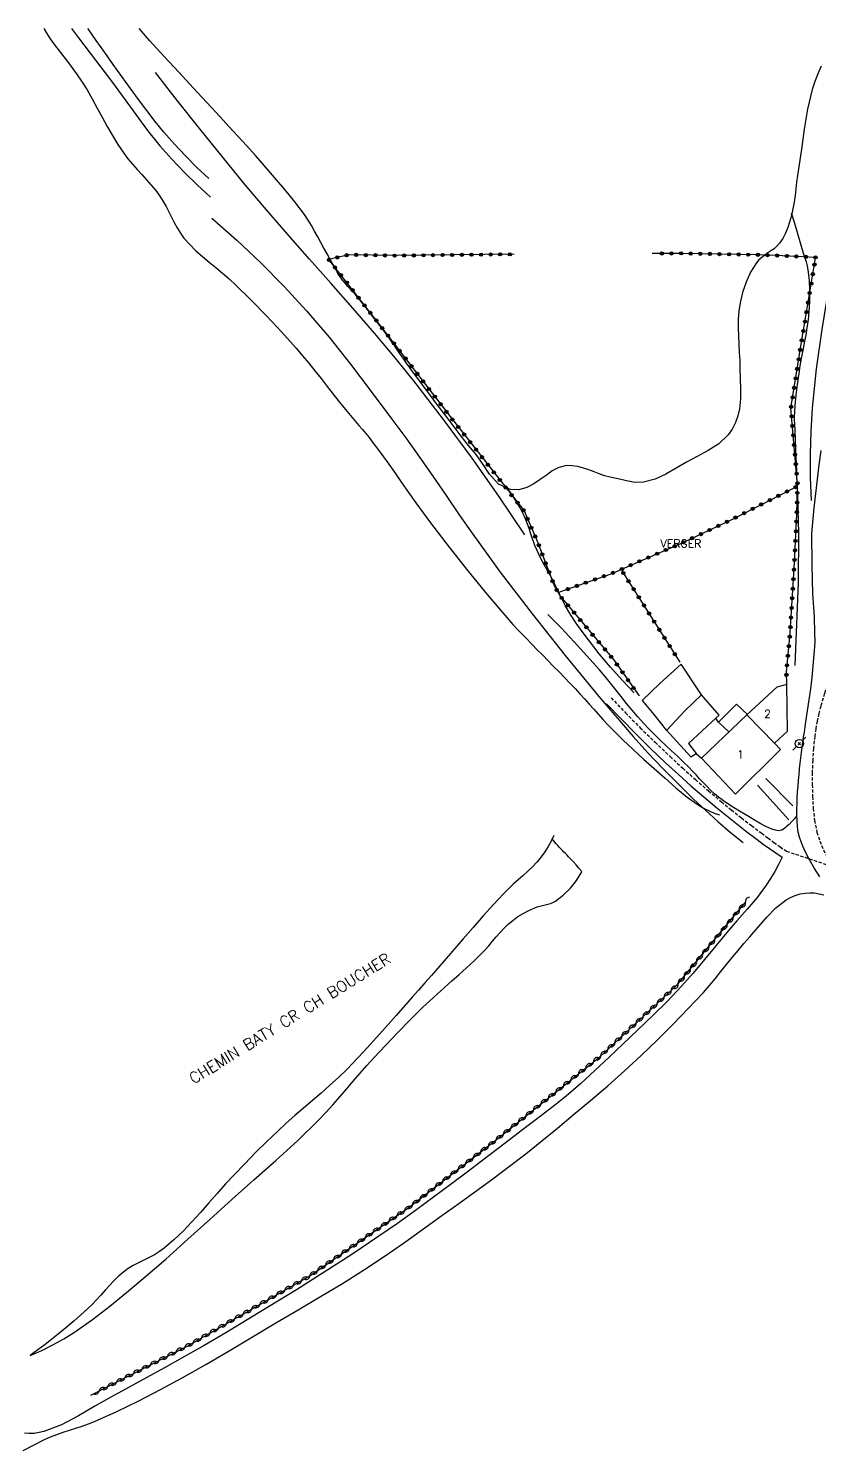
# Model space of a CAD drawing. Header units: millimetres. Extents: x 149000 to 150002, y 151999 to 153000.
# Drawn here: x 149178 to 149301.6, y 152777.8 to 153000 of the extents above; entities that cross this region are included whole.
import ezdxf
from ezdxf.enums import TextEntityAlignment as Align

# ---------------------------------------------------------------- set-up
doc = ezdxf.new("R2010")
doc.units = ezdxf.units.MM
doc.linetypes.add('DASHED', pattern=[0.75, 0.5, -0.25])
doc.layers.get('0').update_dxf_attribs({"linetype": 'CONTINUOUS'})
for name, color, linetype in [('W0001', 6, 'DASHED'), ('W0008', 7, 'CONTINUOUS'), ('W0017', 7, 'CONTINUOUS'), ('W0071', 7, 'CONTINUOUS'), ('w0101', 7, 'CONTINUOUS'), ('W0104', 1, 'CONTINUOUS'), ('w0211', 2, 'CONTINUOUS'), ('W0214', 2, 'CONTINUOUS'), ('w0300', 7, 'CONTINUOUS'), ('W0310', 3, 'CONTINUOUS'), ('w0323', 7, 'CONTINUOUS'), ('W0473', 7, 'CONTINUOUS'), ('W0984', 7, 'CONTINUOUS'), ('W0989', 7, 'CONTINUOUS'), ('W0991', 7, 'CONTINUOUS'), ('W1102', 7, 'CONTINUOUS')]:
    doc.layers.add(name, color=color, linetype=linetype)
doc.styles.get("Standard").update_dxf_attribs({"font": 'romans.shx', "width": 0.85})

# ---------------------------------------------------------------- blocks, each defined once
blk = doc.blocks.new('T473')
for p, q in [((-0.166667, 0.166667), (0.166667, -0.166667)), ((-0.166667, -0.166667), (0.166667, 0.166667)), ((0.500001, 0.500001), (1.000002, 1.000002)), ((-1.000002, -1.000002), (-0.500001, -0.500001))]:
    blk.add_line(p, q)
blk.add_ellipse((0, 0), major_axis=(0.471405, 0.471405), ratio=1, start_param=5.4977871438, end_param=11.780972451)
blk = doc.blocks.new('t323o')
at = {"color": 0, "linetype": 'Continuous'}
for radius in [0.25, 0.15]:
    blk.add_circle((0, 0), radius, dxfattribs=at)
blk = doc.blocks.new('t310o')
at = {"color": 0, "linetype": 'Continuous'}
for centre, start, end in [((-0.5, 0.38), 216.8699, 323.1304), ((0.5, -0.37), 36.8699, 143.1303)]:
    blk.add_arc(centre, 0.625, start, end, dxfattribs=at)

msp = doc.modelspace()

# ---------------------------------------------------------------- linework, layer by layer
at = {"layer": 'W0001'}
for points in [[(149304.79, 152901.73), (149303.78, 152899.93), (149302.99, 152898.02), (149302.34, 152896.08), (149301.75, 152894.12), (149301.44, 152892.96), (149301.19, 152891.79), (149300.99, 152890.62), (149300.83, 152889.43), (149300.63, 152887.55), (149300.5, 152885.65), (149300.43, 152883.75), (149300.44, 152881.86), (149300.49, 152880), (149300.58, 152878.14), (149300.78, 152876.28), (149301.16, 152874.45), (149301.61, 152873.04), (149302.19, 152871.67), (149302.86, 152870.35), (149303.6, 152869.07)], [(149269.02, 152895.43), (149271.28, 152893.08), (149273.57, 152890.76), (149275.89, 152888.48), (149278.25, 152886.24), (149280.21, 152884.43), (149282.2, 152882.65), (149284.21, 152880.9), (149286.25, 152879.19), (149287.8, 152877.92), (149289.37, 152876.68), (149290.95, 152875.46), (149292.54, 152874.26), (149293.5, 152873.54), (149294.46, 152872.84), (149295.44, 152872.14), (149296.42, 152871.46), (149303.6, 152869.07)]]:
    msp.add_lwpolyline(points, dxfattribs=at)
at = {"layer": 'W0008'}
for points in [[(149300.86, 152903.41), (149300.88, 152904.39), (149300.86, 152905.37), (149300.83, 152906.34), (149300.79, 152907.32), (149300.76, 152908.05), (149300.72, 152908.79), (149300.68, 152909.52), (149300.64, 152910.25), (149300.59, 152910.99), (149300.55, 152911.72), (149300.52, 152912.46), (149300.49, 152913.19)], [(149300.41, 152898.58), (149300.86, 152903.41)], [(149301.62, 152867.45), (149300.77, 152868.77), (149299.99, 152870.13), (149299.28, 152871.53), (149298.96, 152872.23), (149298.68, 152872.94), (149298.44, 152873.68), (149298.26, 152874.43), (149298.12, 152875.31), (149298.06, 152876.21), (149298.04, 152877.11), (149298.05, 152878), (149298.06, 152878.91), (149298.09, 152879.82), (149298.14, 152880.72), (149298.21, 152881.63), (149298.28, 152882.53), (149298.37, 152883.44), (149298.46, 152884.34), (149298.55, 152885.24), (149298.64, 152886.05), (149298.74, 152886.86), (149298.85, 152887.66), (149298.97, 152888.46), (149299.09, 152889.27), (149299.22, 152890.07), (149299.34, 152890.87), (149299.45, 152891.67), (149299.7, 152893.4), (149299.95, 152895.12), (149300.19, 152896.85), (149300.41, 152898.58)]]:
    msp.add_lwpolyline(points, dxfattribs=at)
at = {"layer": 'W0017'}
for points in [[(149291.87, 152881.76), (149296.79, 152876.38)], [(149297.41, 152878.55), (149293.21, 152882.83)]]:
    msp.add_lwpolyline(points, dxfattribs=at)
at = {"layer": 'W0071'}
for points in [[(149184.77, 153000), (149185.85, 152998.55), (149188.52, 152995.06), (149191.17, 152991.55), (149192.98, 152989.05), (149194.78, 152986.54), (149196.62, 152984.06), (149198.57, 152981.66), (149200.44, 152979.56), (149202.38, 152977.52), (149204.38, 152975.55), (149206.46, 152973.64)], [(149206.18, 152976.54), (149204.35, 152978.28), (149202.57, 152980.08), (149200.85, 152981.92), (149199.17, 152983.81), (149197.81, 152985.46), (149196.51, 152987.16), (149195.24, 152988.88), (149193.97, 152990.6), (149192.61, 152992.47), (149191.27, 152994.35), (149189.94, 152996.24), (149188.61, 152998.14), (149187.35, 152999.95), (149187.31, 153000)], [(149300.37, 152920.5), (149300.39, 152921.08), (149300.42, 152921.66), (149300.46, 152922.23), (149300.51, 152922.81), (149300.56, 152923.39), (149300.62, 152923.96), (149300.67, 152924.54), (149300.73, 152925.11), (149300.97, 152927.36), (149301.24, 152929.61), (149301.53, 152931.85), (149301.82, 152934.09)], [(149300.49, 152913.19), (149300.37, 152920.5)], [(149298.03, 152877.02), (149297.66, 152876.53), (149297.25, 152876.08), (149296.82, 152875.65), (149296.36, 152875.25), (149296.16, 152875.08), (149295.94, 152874.91), (149295.7, 152874.77), (149295.44, 152874.69), (149295.1, 152874.67), (149294.76, 152874.73), (149294.45, 152874.82), (149294.14, 152874.93), (149293.2, 152875.32), (149292.31, 152875.79), (149291.44, 152876.31), (149290.58, 152876.83), (149289.35, 152877.55), (149288.13, 152878.28), (149286.93, 152879.06), (149285.79, 152879.92), (149285.16, 152880.45), (149284.56, 152881.02), (149283.98, 152881.6), (149283.41, 152882.19), (149282.85, 152882.79), (149282.29, 152883.39), (149281.72, 152883.99), (149281.14, 152884.57), (149280.26, 152885.43), (149279.37, 152886.29), (149278.47, 152887.13), (149277.56, 152887.98), (149276.67, 152888.83), (149275.78, 152889.69), (149274.91, 152890.57), (149274.07, 152891.47), (149273.17, 152892.48), (149272.3, 152893.51), (149271.45, 152894.56), (149270.61, 152895.62), (149269.78, 152896.68), (149268.94, 152897.73), (149268.09, 152898.78), (149267.21, 152899.8), (149265.24, 152902.01), (149263.24, 152904.19), (149261.2, 152906.34), (149259.13, 152908.45)], [(149268.32, 152894.48), (149270.57, 152892.13), (149272.86, 152889.81), (149275.18, 152887.53), (149277.54, 152885.29), (149279.5, 152883.48), (149281.49, 152881.7), (149283.5, 152879.95), (149285.54, 152878.23), (149287.09, 152876.97), (149288.66, 152875.73), (149290.24, 152874.51), (149291.83, 152873.31), (149292.79, 152872.59), (149293.76, 152871.89), (149294.73, 152871.19), (149295.71, 152870.51)], [(149295.71, 152870.51), (149295.16, 152869.38), (149294.57, 152868.28), (149293.93, 152867.21), (149293.24, 152866.16), (149291.81, 152864.24), (149290.26, 152862.4), (149288.68, 152860.61), (149287.12, 152858.79), (149285.37, 152856.67), (149283.63, 152854.54), (149281.86, 152852.43), (149280.03, 152850.37), (149277.81, 152848.04), (149275.53, 152845.78), (149273.22, 152843.56), (149270.89, 152841.35), (149268.7, 152839.28), (149266.5, 152837.22), (149264.27, 152835.19), (149261.99, 152833.22), (149259.98, 152831.59), (149257.93, 152830.02), (149255.86, 152828.46), (149253.81, 152826.9), (149251.39, 152825.04), (149248.98, 152823.19), (149246.55, 152821.34), (149244.12, 152819.51), (149241.3, 152817.42), (149238.48, 152815.35), (149235.64, 152813.3), (149232.76, 152811.3), (149228.51, 152808.46), (149224.22, 152805.68), (149219.89, 152802.96), (149215.54, 152800.26), (149212.19, 152798.23), (149208.83, 152796.23), (149205.45, 152794.25), (149202.05, 152792.3), (149199.3, 152790.75), (149196.54, 152789.22), (149193.77, 152787.71), (149190.98, 152786.22), (149188.42, 152784.77), (149185.86, 152783.25), (149183.21, 152781.86), (149180.42, 152780.82), (149179.68, 152780.63), (149178.92, 152780.52), (149178.16, 152780.48), (149177.4, 152780.54)], [(149177.21, 152777.83), (149180.55, 152779.56), (149181.5, 152779.97), (149182.47, 152780.34), (149183.45, 152780.68), (149184.44, 152781), (149185.43, 152781.31), (149186.41, 152781.63), (149187.39, 152781.98), (149188.35, 152782.37), (149191.84, 152783.94), (149195.28, 152785.62), (149198.67, 152787.38), (149202.04, 152789.19), (149205.75, 152791.26), (149209.4, 152793.42), (149213.04, 152795.61), (149216.68, 152797.79), (149220.15, 152799.84), (149223.63, 152801.88), (149227.1, 152803.95), (149230.51, 152806.1), (149233.57, 152808.14), (149236.59, 152810.25), (149239.58, 152812.39), (149242.57, 152814.53), (149245.24, 152816.43), (149247.91, 152818.35), (149250.55, 152820.28), (149253.18, 152822.26), (149255.7, 152824.21), (149258.2, 152826.2), (149260.67, 152828.21), (149263.12, 152830.26), (149265.81, 152832.53), (149268.49, 152834.83), (149271.13, 152837.17), (149273.72, 152839.57), (149276.21, 152841.96), (149278.67, 152844.4), (149281.07, 152846.88), (149283.43, 152849.41), (149284.37, 152850.47), (149285.28, 152851.55), (149286.18, 152852.65), (149287.06, 152853.75), (149287.95, 152854.85), (149288.85, 152855.95), (149289.76, 152857.03), (149290.7, 152858.09), (149292.01, 152859.6), (149293.33, 152861.14), (149294.76, 152862.6), (149296.37, 152863.85), (149297.06, 152864.24), (149297.79, 152864.56), (149298.55, 152864.79), (149299.33, 152864.93), (149300.06, 152864.98), (149300.79, 152864.94), (149301.52, 152864.83), (149302.23, 152864.66)]]:
    msp.add_lwpolyline(points, dxfattribs=at)
at = {"layer": 'w0101'}
for points in [[(149294.53, 152888.33), (149296.58, 152890.22), (149296.44, 152897.51), (149294.88, 152897.07), (149290.21, 152892.79)], [(149290.21, 152892.79), (149283.12, 152886.02)], [(149283.12, 152886.02), (149288.45, 152880.38), (149295.49, 152887.33), (149294.53, 152888.33)]]:
    msp.add_lwpolyline(points, dxfattribs=at)
at = {"layer": 'W0104'}
for points in [[(149285.77, 152891.64), (149285.39, 152892.23), (149285.88, 152892.71), (149283.13, 152895.88), (149279.98, 152900.66), (149276.65, 152897.65), (149273.89, 152894.99), (149275.67, 152892.82), (149277.67, 152890.33), (149277.67, 152890.36), (149281.49, 152886.19), (149282.33, 152886.73), (149283.12, 152886.02)], [(149277.67, 152890.33), (149280.58, 152893.44), (149283.13, 152895.88)], [(149290.33, 152892.81), (149288.59, 152894.45), (149285.77, 152891.64), (149287.41, 152890.11)], [(149285.39, 152892.23), (149281.12, 152888.31), (149282.33, 152886.73)]]:
    msp.add_lwpolyline(points, dxfattribs=at)
at = {"layer": 'w0211'}
for points in [[(149180.44, 153000), (149180.8, 152999.38), (149181.44, 152998.39), (149182.12, 152997.43), (149182.82, 152996.49), (149183.54, 152995.56), (149184.26, 152994.63), (149184.96, 152993.7), (149185.65, 152992.75), (149186.31, 152991.78), (149187.18, 152990.4), (149188, 152988.99), (149188.78, 152987.56), (149189.56, 152986.13), (149190.34, 152984.7), (149191.15, 152983.28), (149192, 152981.89), (149192.91, 152980.53), (149193.56, 152979.65), (149194.26, 152978.8), (149194.99, 152977.97), (149195.73, 152977.16), (149196.47, 152976.35), (149197.2, 152975.52), (149197.9, 152974.67), (149198.55, 152973.78), (149199.07, 152972.99), (149199.53, 152972.17), (149199.96, 152971.34), (149200.38, 152970.5), (149200.8, 152969.66), (149201.26, 152968.83), (149201.76, 152968.03), (149202.32, 152967.26), (149203.22, 152966.23), (149204.18, 152965.27), (149205.19, 152964.36), (149206.24, 152963.48), (149207.29, 152962.63), (149208.33, 152961.77), (149209.36, 152960.89), (149210.35, 152959.96), (149212.79, 152957.55), (149215.19, 152955.09), (149217.54, 152952.59), (149219.84, 152950.03), (149220.84, 152948.87), (149221.82, 152947.69), (149222.78, 152946.49), (149223.72, 152945.29), (149224.67, 152944.08), (149225.61, 152942.87), (149226.56, 152941.67), (149227.52, 152940.48), (149228.05, 152939.85), (149228.58, 152939.22), (149229.11, 152938.59), (149229.64, 152937.96), (149230.18, 152937.34), (149230.7, 152936.7), (149231.22, 152936.07), (149231.73, 152935.42), (149232.91, 152933.86), (149234.05, 152932.28), (149235.18, 152930.69), (149236.29, 152929.09), (149237.4, 152927.49), (149238.52, 152925.89), (149239.66, 152924.31), (149240.82, 152922.74), (149243.71, 152918.98), (149246.65, 152915.24), (149249.65, 152911.56), (149252.73, 152907.95), (149253.69, 152906.89), (149254.67, 152905.86), (149255.67, 152904.83), (149256.66, 152903.81), (149257.5, 152902.94), (149258.35, 152902.07), (149259.19, 152901.21), (149260.04, 152900.34), (149260.89, 152899.48), (149261.74, 152898.61), (149262.58, 152897.74), (149263.41, 152896.86), (149264.15, 152896.06), (149264.88, 152895.25), (149265.6, 152894.44), (149266.32, 152893.63), (149267.05, 152892.81), (149267.78, 152892.01), (149268.52, 152891.21), (149269.28, 152890.43), (149270.85, 152888.87), (149272.46, 152887.35), (149274.09, 152885.85), (149275.74, 152884.38), (149277.44, 152882.87), (149279.14, 152881.34), (149280.91, 152879.89), (149282.79, 152878.58), (149283.55, 152878.14), (149284.33, 152877.75), (149285.14, 152877.41), (149285.97, 152877.13)], [(149301.83, 152994.13), (149301.3, 152992.92), (149300.82, 152991.69), (149300.42, 152990.44), (149299.68, 152987.38), (149299.17, 152984.27), (149298.75, 152981.15), (149298.29, 152978.05), (149298.13, 152977.01), (149297.99, 152975.97), (149297.87, 152974.93), (149297.74, 152973.89), (149297.59, 152972.84), (149297.41, 152971.8), (149297.19, 152970.77), (149296.9, 152969.75), (149296.61, 152968.88), (149296.26, 152968.02), (149295.84, 152967.2), (149295.32, 152966.43), (149294.92, 152965.98), (149294.47, 152965.59), (149293.99, 152965.25), (149293.5, 152964.92), (149293.01, 152964.59), (149292.54, 152964.24), (149292.09, 152963.84), (149291.71, 152963.38), (149290.8, 152961.93), (149290.09, 152960.38), (149289.56, 152958.76), (149289.17, 152957.11), (149288.97, 152955.83), (149288.87, 152954.54), (149288.86, 152953.25), (149288.9, 152951.96), (149288.97, 152950.68), (149289.04, 152949.4), (149289.1, 152948.12), (149289.12, 152946.85), (149289.16, 152945.29), (149289.25, 152943.72), (149289.25, 152942.13), (149289.05, 152940.56), (149288.79, 152939.49), (149288.43, 152938.43), (149287.94, 152937.42), (149287.29, 152936.5), (149285.85, 152935.13), (149284.19, 152934.05), (149282.46, 152933.13), (149280.77, 152932.24), (149279.2, 152931.32), (149277.59, 152930.39), (149275.89, 152929.59), (149274.07, 152929.12), (149272.72, 152929.09), (149271.4, 152929.3), (149270.11, 152929.62), (149268.85, 152929.92), (149268, 152930.13), (149267.18, 152930.41), (149266.36, 152930.73), (149265.56, 152931.04), (149264.71, 152931.33), (149263.84, 152931.56), (149262.95, 152931.69), (149262.05, 152931.7), (149260.87, 152931.42), (149259.81, 152930.87), (149258.86, 152930.18), (149257.95, 152929.52), (149256.95, 152928.86), (149255.85, 152928.27), (149254.61, 152927.92), (149253.31, 152927.95), (149251.44, 152928.82), (149250.01, 152930.35), (149248.96, 152932.03), (149247.94, 152933.46), (149246.76, 152934.86), (149245.63, 152936.3), (149244.52, 152937.76), (149243.42, 152939.22), (149241.81, 152941.32), (149240.22, 152943.43), (149238.65, 152945.55), (149237.09, 152947.69), (149236.76, 152948.16), (149236.43, 152948.64), (149236.1, 152949.11), (149235.78, 152949.59), (149235.45, 152950.07), (149235.12, 152950.55), (149234.79, 152951.03), (149234.45, 152951.5), (149233.31, 152953.05), (149232.15, 152954.58), (149230.97, 152956.11), (149229.77, 152957.61), (149229.41, 152958.04), (149229.03, 152958.47), (149228.65, 152958.88), (149228.27, 152959.3), (149227.89, 152959.71), (149227.52, 152960.14), (149227.16, 152960.58), (149226.83, 152961.03), (149226.37, 152961.72), (149225.96, 152962.44), (149225.57, 152963.17), (149225.16, 152963.89), (149224.66, 152964.77), (149224.18, 152965.66), (149223.7, 152966.55), (149223.22, 152967.44), (149222.72, 152968.32), (149222.22, 152969.2), (149221.69, 152970.07), (149221.12, 152970.91), (149219.65, 152972.92), (149218.08, 152974.84), (149216.46, 152976.72), (149214.83, 152978.6), (149213.48, 152980.14), (149212.11, 152981.67), (149210.73, 152983.18), (149209.34, 152984.69), (149207.95, 152986.19), (149206.56, 152987.69), (149205.17, 152989.19), (149203.78, 152990.7), (149201.52, 152993.16), (149199.25, 152995.61), (149197, 152998.07), (149195.3, 153000)], [(149297.14, 152971.18), (149297.64, 152969.58), (149298.13, 152967.98), (149298.61, 152966.37), (149299.08, 152964.76), (149299.26, 152964.15), (149299.46, 152963.54), (149299.64, 152962.92), (149299.76, 152962.29), (149299.94, 152960.65), (149300, 152959.01), (149299.98, 152957.36), (149299.89, 152955.73), (149299.77, 152954.5), (149299.61, 152953.29), (149299.41, 152952.08), (149299.18, 152950.88), (149298.94, 152949.68), (149298.71, 152948.48), (149298.5, 152947.28), (149298.32, 152946.07), (149298.1, 152944.39), (149297.88, 152942.71), (149297.71, 152941.02), (149297.62, 152939.33), (149297.61, 152939.11), (149297.62, 152938.89), (149297.63, 152938.67), (149297.64, 152938.45), (149297.65, 152938.23), (149297.67, 152938.02), (149297.68, 152937.8), (149297.69, 152937.58), (149297.78, 152935.32), (149297.87, 152933.07), (149297.95, 152930.81), (149298.03, 152928.55), (149298.11, 152926.72), (149298.18, 152924.88), (149298.25, 152923.05), (149298.29, 152921.21), (149298.29, 152918.62), (149298.26, 152916.04), (149298.21, 152913.45), (149298.14, 152910.86)], [(149272.6, 152896.19), (149270.73, 152898.18), (149268.92, 152900.22), (149267.17, 152902.32), (149265.48, 152904.47), (149264.51, 152905.77), (149263.58, 152907.09), (149262.69, 152908.45), (149261.85, 152909.84), (149261.62, 152910.25), (149261.41, 152910.68), (149261.2, 152911.11), (149261.01, 152911.54), (149260.81, 152911.97), (149260.61, 152912.41), (149260.41, 152912.84), (149260.2, 152913.27), (149259.86, 152913.93), (149259.5, 152914.59), (149259.14, 152915.24), (149258.77, 152915.89), (149258.41, 152916.54), (149258.05, 152917.2), (149257.71, 152917.87), (149257.4, 152918.55), (149257.12, 152919.21), (149256.88, 152919.87), (149256.66, 152920.54), (149256.44, 152921.22), (149256.22, 152921.89), (149255.99, 152922.56), (149255.73, 152923.22), (149255.44, 152923.87), (149254.81, 152925.09), (149254.11, 152926.28), (149253.36, 152927.43), (149252.54, 152928.55)], [(149298.14, 152910.86), (149297.69, 152900.46)], [(149260.06, 152873.91), (149259.66, 152873.03), (149259.2, 152872.18), (149258.68, 152871.36), (149258.11, 152870.57), (149257.45, 152869.79), (149256.75, 152869.04), (149256.01, 152868.33), (149255.25, 152867.64), (149254.49, 152866.97), (149253.72, 152866.29), (149252.98, 152865.59), (149252.26, 152864.87), (149250.64, 152863.13), (149249.05, 152861.36), (149247.49, 152859.56), (149245.92, 152857.78), (149244.92, 152856.64), (149243.93, 152855.5), (149242.93, 152854.35), (149241.94, 152853.21), (149240.95, 152852.07), (149239.95, 152850.92), (149238.95, 152849.78), (149237.95, 152848.65), (149235.44, 152845.79), (149232.93, 152842.93), (149230.38, 152840.1), (149227.74, 152837.36), (149226.44, 152836.11), (149225.1, 152834.89), (149223.74, 152833.69), (149222.37, 152832.52), (149221, 152831.34), (149219.63, 152830.16), (149218.28, 152828.97), (149216.95, 152827.74), (149215.21, 152826.07), (149213.51, 152824.37), (149211.83, 152822.65), (149210.15, 152820.92), (149208.79, 152819.49), (149207.48, 152818.01), (149206.19, 152816.52), (149204.89, 152815.03), (149203.57, 152813.55), (149202.2, 152812.11), (149200.76, 152810.74), (149199.24, 152809.45), (149198.49, 152808.91), (149197.69, 152808.43), (149196.88, 152807.99), (149196.05, 152807.58), (149195.23, 152807.17), (149194.41, 152806.74), (149193.62, 152806.26), (149192.86, 152805.72), (149192.09, 152805.07), (149191.36, 152804.37), (149190.67, 152803.64), (149190, 152802.89), (149189.34, 152802.13), (149188.67, 152801.38), (149187.99, 152800.65), (149187.26, 152799.96), (149185.11, 152798.05), (149182.91, 152796.2), (149180.65, 152794.42), (149178.34, 152792.71)]]:
    msp.add_lwpolyline(points, dxfattribs=at)
at = {"layer": 'W0214'}
for points in [[(149264.45, 152868.27), (149264, 152868.8), (149263.55, 152869.32), (149263.09, 152869.84), (149262.63, 152870.35), (149262.39, 152870.6), (149262.15, 152870.85), (149261.9, 152871.09), (149261.65, 152871.33), (149261.41, 152871.58), (149261.16, 152871.82), (149260.92, 152872.08), (149260.69, 152872.33), (149260.45, 152872.6), (149260.22, 152872.88), (149260, 152873.16), (149259.79, 152873.45)], [(149178.31, 152792.68), (149180.11, 152793.48), (149181.86, 152794.35), (149183.58, 152795.3), (149185.24, 152796.33), (149188.04, 152798.28), (149190.72, 152800.37), (149193.34, 152802.54), (149195.94, 152804.72), (149199.46, 152807.74), (149202.93, 152810.83), (149206.36, 152813.95), (149209.8, 152817.07), (149213.23, 152820.13), (149216.68, 152823.17), (149220.08, 152826.27), (149223.38, 152829.49), (149224.49, 152830.65), (149225.58, 152831.85), (149226.65, 152833.07), (149227.7, 152834.29), (149228.74, 152835.53), (149229.8, 152836.75), (149230.86, 152837.97), (149231.95, 152839.16), (149233.82, 152841.17), (149235.72, 152843.15), (149237.64, 152845.11), (149239.59, 152847.04), (149240.71, 152848.11), (149241.84, 152849.15), (149242.99, 152850.18), (149244.14, 152851.2), (149245.3, 152852.22), (149246.44, 152853.25), (149247.57, 152854.3), (149248.68, 152855.37), (149249.31, 152856.02), (149249.91, 152856.7), (149250.5, 152857.39), (149251.09, 152858.08), (149251.68, 152858.76), (149252.3, 152859.43), (149252.96, 152860.06), (149253.65, 152860.66), (149254.46, 152861.24), (149255.31, 152861.75), (149256.19, 152862.21), (149257.09, 152862.63), (149257.48, 152862.78), (149257.89, 152862.9), (149258.3, 152863), (149258.71, 152863.09), (149259.13, 152863.18), (149259.54, 152863.31), (149259.94, 152863.47), (149260.32, 152863.68), (149261.56, 152864.61), (149262.68, 152865.69), (149263.64, 152866.9), (149264.44, 152868.24)]]:
    msp.add_lwpolyline(points, dxfattribs=at)
at = {"layer": 'w0300'}
for points in [[(149255.53, 152920.87), (149251.48, 152926.91), (149247.3, 152932.86), (149243, 152938.72), (149238.57, 152944.49), (149235.35, 152948.48), (149232.06, 152952.41), (149228.71, 152956.29), (149225.33, 152960.13), (149221.93, 152963.96), (149218.55, 152967.8), (149215.19, 152971.67), (149211.9, 152975.59), (149208.33, 152979.93), (149204.8, 152984.3), (149201.31, 152988.71), (149197.86, 152993.14)], [(149206.69, 152970.38), (149210.56, 152966.93), (149214.31, 152963.36), (149217.95, 152959.68), (149221.47, 152955.88), (149224.97, 152951.79), (149228.32, 152947.57), (149231.57, 152943.28), (149234.79, 152938.98), (149236.96, 152936.03), (149239.08, 152933.04), (149241.16, 152930.03), (149243.24, 152927.02), (149245.31, 152924), (149247.41, 152920.99), (149249.54, 152918.02), (149251.72, 152915.08), (149256.74, 152908.52), (149261.85, 152902.02), (149267.09, 152895.63), (149272.48, 152889.37), (149274.75, 152886.85), (149277.08, 152884.39), (149279.47, 152881.98), (149281.89, 152879.62), (149283.77, 152877.86), (149285.69, 152876.13), (149287.64, 152874.44), (149289.62, 152872.8)], [(149300.3, 152926.26), (149300.17, 152929.87), (149300.16, 152933.48), (149300.26, 152937.08), (149300.48, 152940.68), (149301.11, 152946.84), (149302, 152952.96), (149302.99, 152959.06), (149303.92, 152965.17), (149304.17, 152966.86), (149304.42, 152968.55), (149304.67, 152970.24), (149304.93, 152971.93)]]:
    msp.add_lwpolyline(points, dxfattribs=at)
at = {"layer": 'W0310'}
msp.add_lwpolyline([(149187.76, 152786.48), (149202.9, 152794.21), (149221.95, 152805.13), (149237.29, 152815.71), (149250.34, 152825.81), (149267.24, 152839.36), (149279.35, 152850.58), (149290.05, 152863.54)], dxfattribs=at)
at = {"layer": 'w0323'}
for points in [[(149253.86, 152964.72), (149235.3, 152964.51), (149228.05, 152964.64), (149224.91, 152963.92), (149233.92, 152952.36), (149243.87, 152939.37), (149255.42, 152924.64), (149257.54, 152919.77), (149260.14, 152912.97), (149261.08, 152911.29), (149269.4, 152901.4), (149273.38, 152895.73)], [(149300.95, 152964.24), (149296.91, 152964.43), (149292.29, 152964.63), (149279.95, 152964.86), (149275.45, 152964.84)], [(149296.44, 152897.51), (149296.39, 152899.36), (149296.39, 152899.42), (149296.97, 152905.53), (149296.98, 152905.64), (149297.59, 152915.62), (149298.03, 152924.05), (149298.14, 152928.64), (149297.1, 152940.68), (149298.7, 152950.67), (149300.95, 152964.13)], [(149260.86, 152911.91), (149269.02, 152914.82), (149274.85, 152917.36), (149279.93, 152919.53), (149287.69, 152923.2), (149293.32, 152926.07), (149297.92, 152928.38)], [(149270.72, 152915.27), (149279.77, 152901)]]:
    msp.add_lwpolyline(points, dxfattribs=at)
at = {"layer": 'W1102'}
msp.add_lwpolyline([(149294.53, 152888.33), (149290.21, 152892.79)], dxfattribs=at)

# ---------------------------------------------------------------- block references
at = {"layer": 'W0310'}
for p, rotation in [((149290.01, 152863.48), 50.44810488692773), ((149288.1, 152861.17), 50.44810488692773), ((149289.05, 152862.33), 50.44810488692773), ((149286.19, 152858.86), 50.44810488692773), ((149287.14, 152860.01), 50.44810488692773), ((149284.28, 152856.54), 50.44810488692773), ((149285.23, 152857.7), 50.44810488692773), ((149282.37, 152854.23), 50.44810488692773), ((149283.32, 152855.39), 50.44810488692773), ((149280.46, 152851.92), 50.44810488692773), ((149281.41, 152853.07), 50.44810488692773), ((149278.42, 152849.72), 42.81135498740942), ((149279.5, 152850.76), 50.44810488692773), ((149276.22, 152847.68), 42.81135498740942), ((149277.32, 152848.7), 42.81135498740942), ((149274.02, 152845.64), 42.81135498740942), ((149275.12, 152846.66), 42.81135498740942), ((149270.72, 152842.59), 42.81135498740942), ((149271.82, 152843.6), 42.81135498740942), ((149272.92, 152844.62), 42.81135498740942), ((149268.52, 152840.55), 42.81135498740942), ((149269.62, 152841.57), 42.81135498740942), ((149266.26, 152838.58), 38.73170167299612), ((149267.42, 152839.53), 42.81135498740942), ((149263.92, 152836.7), 38.73170167299612), ((149265.09, 152837.64), 38.73170167299612), ((149260.41, 152833.88), 38.73170167299612), ((149261.58, 152834.82), 38.73170167299612), ((149262.75, 152835.76), 38.73170167299612), ((149258.07, 152832.01), 38.73170167299612), ((149259.24, 152832.94), 38.73170167299612), ((149255.73, 152830.13), 38.73170167299612), ((149256.9, 152831.07), 38.73170167299612), ((149252.22, 152827.31), 38.73170167299612), ((149253.39, 152828.25), 38.73170167299612), ((149254.56, 152829.19), 38.73170167299612), ((149249.87, 152825.44), 37.73644490320079), ((149251.05, 152826.37), 38.73170167299612), ((149246.31, 152822.69), 37.73644490320079), ((149247.5, 152823.61), 37.73644490320079), ((149248.69, 152824.53), 37.73644490320079), ((149243.94, 152820.85), 37.73644490320079), ((149245.13, 152821.77), 37.73644490320079), ((149241.57, 152819.02), 37.73644490320079), ((149242.75, 152819.94), 37.73644490320079), ((149238.01, 152816.26), 37.73644490320079), ((149239.2, 152817.18), 37.73644490320079), ((149240.38, 152818.1), 37.73644490320079), ((149235.57, 152814.52), 34.595780038817), ((149236.8, 152815.37), 34.595780038817), ((149231.86, 152811.97), 34.595780038817), ((149233.1, 152812.82), 34.595780038817), ((149234.33, 152813.67), 34.595780038817), ((149228.16, 152809.41), 34.595780038817), ((149229.4, 152810.26), 34.595780038817), ((149230.63, 152811.11), 34.595780038817), ((149225.69, 152807.71), 34.595780038817), ((149226.93, 152808.56), 34.595780038817), ((149221.99, 152805.15), 34.595780038817), ((149223.22, 152806), 34.595780038817), ((149224.46, 152806.86), 34.595780038817), ((149218.08, 152802.91), 29.81057630353912), ((149219.39, 152803.66), 29.81057630353912), ((149220.69, 152804.4), 29.81057630353912), ((149214.18, 152800.68), 29.81057630353912), ((149215.48, 152801.42), 29.81057630353912), ((149216.78, 152802.17), 29.81057630353912), ((149210.27, 152798.44), 29.81057630353912), ((149211.58, 152799.18), 29.81057630353912), ((149212.88, 152799.93), 29.81057630353912), ((149206.37, 152796.2), 29.81057630353912), ((149207.67, 152796.95), 29.81057630353912), ((149208.97, 152797.69), 29.81057630353912), ((149202.45, 152793.99), 27.0474036184297), ((149203.77, 152794.71), 29.81057630353912), ((149205.07, 152795.46), 29.81057630353912), ((149198.45, 152791.94), 27.0474036184297), ((149199.78, 152792.62), 27.0474036184297), ((149201.12, 152793.3), 27.0474036184297), ((149194.44, 152789.89), 27.0474036184297), ((149195.77, 152790.57), 27.0474036184297), ((149197.11, 152791.26), 27.0474036184297), ((149190.43, 152787.85), 27.0474036184297), ((149191.77, 152788.53), 27.0474036184297), ((149193.1, 152789.21), 27.0474036184297), ((149189.09, 152787.16), 27.0474036184297)]:
    msp.add_blockref('t310o', p, dxfattribs=dict(at, rotation=rotation))
at = {"layer": 'w0323'}
for p, rotation in [((149224.97, 152963.84), 307.9222975552948), ((149226.26, 152964.23), 192.8413165217905), ((149227.72, 152964.57), 192.8413165217905), ((149229.22, 152964.62), 178.980637833601), ((149230.72, 152964.59), 178.980637833601), ((149232.22, 152964.57), 178.980637833601), ((149233.72, 152964.54), 178.980637833601), ((149235.22, 152964.51), 178.980637833601), ((149236.72, 152964.53), 180.6455321902912), ((149238.22, 152964.54), 180.6455321902912), ((149239.72, 152964.56), 180.6455321902912), ((149241.21, 152964.58), 180.6455321902912), ((149242.71, 152964.6), 180.6455321902912), ((149244.21, 152964.61), 180.6455321902912), ((149245.71, 152964.63), 180.6455321902912), ((149247.21, 152964.65), 180.6455321902912), ((149248.71, 152964.66), 180.6455321902912), ((149250.21, 152964.68), 180.6455321902912), ((149251.71, 152964.7), 180.6455321902912), ((149253.21, 152964.71), 180.6455321902912), ((149276.95, 152964.85), 180.2122883832415), ((149278.45, 152964.85), 180.2122883832415), ((149279.95, 152964.86), 178.9276574303708), ((149281.45, 152964.83), 178.9276574303708), ((149282.95, 152964.8), 178.9276574303708), ((149284.45, 152964.78), 178.9276574303708), ((149285.95, 152964.75), 178.9276574303708), ((149287.45, 152964.72), 178.9276574303708), ((149288.95, 152964.69), 178.9276574303708), ((149290.45, 152964.66), 178.9276574303708), ((149291.95, 152964.64), 178.9276574303708), ((149293.45, 152964.58), 177.5578194164228), ((149294.95, 152964.52), 177.5578194164228), ((149296.45, 152964.45), 177.5578194164228), ((149297.95, 152964.38), 177.319543961723), ((149299.45, 152964.31), 177.319543961723), ((149300.77, 152963.1), 80.53905774811332), ((149300.94, 152964.24), 177.319543961723), ((149225.9, 152962.65), 307.9222975552948), ((149226.82, 152961.47), 307.9222975552948), ((149300.53, 152961.62), 80.53905774811332), ((149227.74, 152960.29), 307.9222975552948), ((149228.66, 152959.11), 307.9222975552948), ((149300.03, 152958.66), 80.53905774811332), ((149300.28, 152960.14), 80.53905774811332), ((149229.58, 152957.92), 307.9222975552948), ((149230.51, 152956.74), 307.9222975552948), ((149299.79, 152957.18), 80.53905774811332), ((149231.43, 152955.56), 307.9222975552948), ((149232.35, 152954.37), 307.9222975552948), ((149299.3, 152954.22), 80.53905774811332), ((149299.54, 152955.7), 80.53905774811332), ((149233.27, 152953.19), 307.9222975552948), ((149234.19, 152952), 307.4529427115676), ((149299.05, 152952.74), 80.53905774811332), ((149235.1, 152950.81), 307.4529427115676), ((149298.56, 152949.78), 80.90636781820994), ((149298.8, 152951.27), 80.53905774811332), ((149236.01, 152949.62), 307.4529427115676), ((149236.93, 152948.43), 307.4529427115676), ((149298.32, 152948.3), 80.90636781820994), ((149237.84, 152947.24), 307.4529427115676), ((149238.75, 152946.05), 307.4529427115676), ((149297.85, 152945.34), 80.90636781820994), ((149298.09, 152946.82), 80.90636781820994), ((149239.66, 152944.86), 307.4529427115676), ((149240.58, 152943.67), 307.4529427115676), ((149297.61, 152943.86), 80.90636781820994), ((149241.49, 152942.48), 307.4529427115676), ((149242.4, 152941.29), 307.4529427115676), ((149297.14, 152940.9), 80.90636781820994), ((149297.38, 152942.38), 80.90636781820994), ((149243.31, 152940.1), 307.4529427115676), ((149244.23, 152938.91), 308.0960026980149), ((149297.21, 152939.41), 94.93542253014077), ((149245.15, 152937.73), 308.0960026980149), ((149246.08, 152936.55), 308.0960026980149), ((149297.34, 152937.91), 94.93542253014077), ((149247.01, 152935.37), 308.0960026980149), ((149247.93, 152934.19), 308.0960026980149), ((149297.47, 152936.42), 94.93542253014077), ((149297.6, 152934.92), 94.93542253014077), ((149248.86, 152933.01), 308.0960026980149), ((149297.73, 152933.43), 94.93542253014077), ((149249.78, 152931.83), 308.0960026980149), ((149250.71, 152930.65), 308.0960026980149), ((149297.86, 152931.93), 94.93542253014077), ((149297.99, 152930.44), 94.93542253014077), ((149251.63, 152929.46), 308.0960026980149), ((149252.56, 152928.28), 308.0960026980149), ((149296.49, 152927.66), 26.68960702325624), ((149297.83, 152928.34), 26.68960702325624), ((149298.12, 152928.94), 94.93542253014077), ((149253.48, 152927.1), 308.0960026980149), ((149254.41, 152925.92), 308.0960026980149), ((149292.47, 152925.64), 27.04733431575566), ((149293.81, 152926.32), 26.68960702325624), ((149295.15, 152926.99), 26.68960702325624), ((149298.08, 152925.95), 88.59034915354192), ((149298.11, 152927.45), 88.59034915354192), ((149255.34, 152924.74), 308.0960026980149), ((149255.96, 152923.39), 293.5750654410002), ((149288.46, 152923.59), 27.04733431575566), ((149289.8, 152924.27), 27.04733431575566), ((149291.13, 152924.96), 27.04733431575566), ((149298.04, 152924.45), 88.59034915354192), ((149256.56, 152922.01), 293.5750654410002), ((149283.05, 152921), 25.32078928706576), ((149284.4, 152921.64), 25.32078928706576), ((149285.76, 152922.28), 25.32078928706576), ((149287.12, 152922.93), 25.32078928706576), ((149297.89, 152921.45), 87.02037369248106), ((149297.97, 152922.95), 87.02037369248106), ((149257.16, 152920.64), 293.5750654410002), ((149257.74, 152919.25), 290.9409271094358), ((149278.96, 152919.11), 23.11548805515019), ((149280.34, 152919.72), 25.32078928706576), ((149281.69, 152920.36), 25.32078928706576), ((149297.82, 152919.95), 87.02037369248106), ((149258.28, 152917.85), 290.9409271094358), ((149258.81, 152916.45), 290.9409271094358), ((149273.45, 152916.75), 23.53447968416716), ((149274.83, 152917.35), 23.53447968416716), ((149276.21, 152917.94), 23.11548805515019), ((149277.58, 152918.53), 23.11548805515019), ((149297.66, 152916.96), 87.02037369248106), ((149297.74, 152918.45), 87.02037369248106), ((149259.35, 152915.05), 290.9409271094358), ((149267.92, 152914.43), 19.62891729870432), ((149269.32, 152914.95), 23.53447968416716), ((149270.7, 152915.55), 23.53447968416716), ((149270.93, 152914.93), 302.3794209552904), ((149272.08, 152916.15), 23.53447968416716), ((149297.58, 152915.46), 86.47405956451189), ((149259.88, 152913.65), 290.9409271094358), ((149260.52, 152912.29), 299.1791158819498), ((149262.27, 152912.41), 19.62891729870432), ((149263.68, 152912.91), 19.62891729870432), ((149265.09, 152913.42), 19.62891729870432), ((149266.51, 152913.92), 19.62891729870432), ((149271.74, 152913.66), 302.3794209552904), ((149272.54, 152912.4), 302.3794209552904), ((149297.4, 152912.46), 86.47405956451189), ((149297.49, 152913.96), 86.47405956451189), ((149261.31, 152911.02), 310.0728900523291), ((149262.27, 152909.87), 310.0728900523291), ((149273.34, 152911.13), 302.3794209552904), ((149274.15, 152909.86), 302.3794209552904), ((149297.3, 152910.97), 86.47405956451189), ((149263.24, 152908.73), 310.0728900523291), ((149264.2, 152907.58), 310.0728900523291), ((149274.95, 152908.6), 302.3794209552904), ((149297.12, 152907.97), 86.47405956451189), ((149297.21, 152909.47), 86.47405956451189), ((149265.17, 152906.43), 310.0728900523291), ((149266.13, 152905.28), 310.0728900523291), ((149275.75, 152907.33), 302.3794209552904), ((149276.56, 152906.06), 302.3794209552904), ((149297.03, 152906.48), 86.47405956451189), ((149267.1, 152904.13), 310.0728900523291), ((149277.36, 152904.8), 302.3794209552904), ((149278.16, 152903.53), 302.3794209552904), ((149296.78, 152903.49), 84.5273440065), ((149296.92, 152904.98), 84.5273440065), ((149268.07, 152902.99), 310.0728900523291), ((149269.03, 152901.84), 310.0728900523291), ((149278.97, 152902.26), 302.3794209552904), ((149296.63, 152901.99), 84.5273440065), ((149269.93, 152900.64), 305.0835545069576), ((149270.8, 152899.41), 305.0835545069576), ((149296.4, 152899.01), 91.57146422994211), ((149296.49, 152900.5), 84.5273440065), ((149271.66, 152898.19), 305.0835545069576), ((149272.52, 152896.96), 305.0835545069576)]:
    msp.add_blockref('t323o', p, dxfattribs=dict(at, rotation=rotation))
at = {"layer": 'W0473'}
msp.add_blockref('T473', (149298.42, 152888.27), dxfattribs=at)

# ---------------------------------------------------------------- texts
at = {"layer": 'W0984'}
msp.add_text('VERGER', height=1.25, dxfattribs=at).set_placement((149279.93, 152919.53), align=Align.MIDDLE_CENTER)
at = {"layer": 'W0989'}
msp.add_text('CHEMIN BATY CR CH BOUCHER', height=1.75, rotation=31.744, dxfattribs=at).set_placement((149218.85, 152845.34), align=Align.MIDDLE)
at = {"layer": 'W0991'}
for s, p in [('2', (149293.44, 152892.92)), ('1', (149289.23, 152886.58))]:
    msp.add_text(s, height=1.25, dxfattribs=at).set_placement(p, align=Align.MIDDLE_CENTER)

doc.saveas('drawing.dxf')
